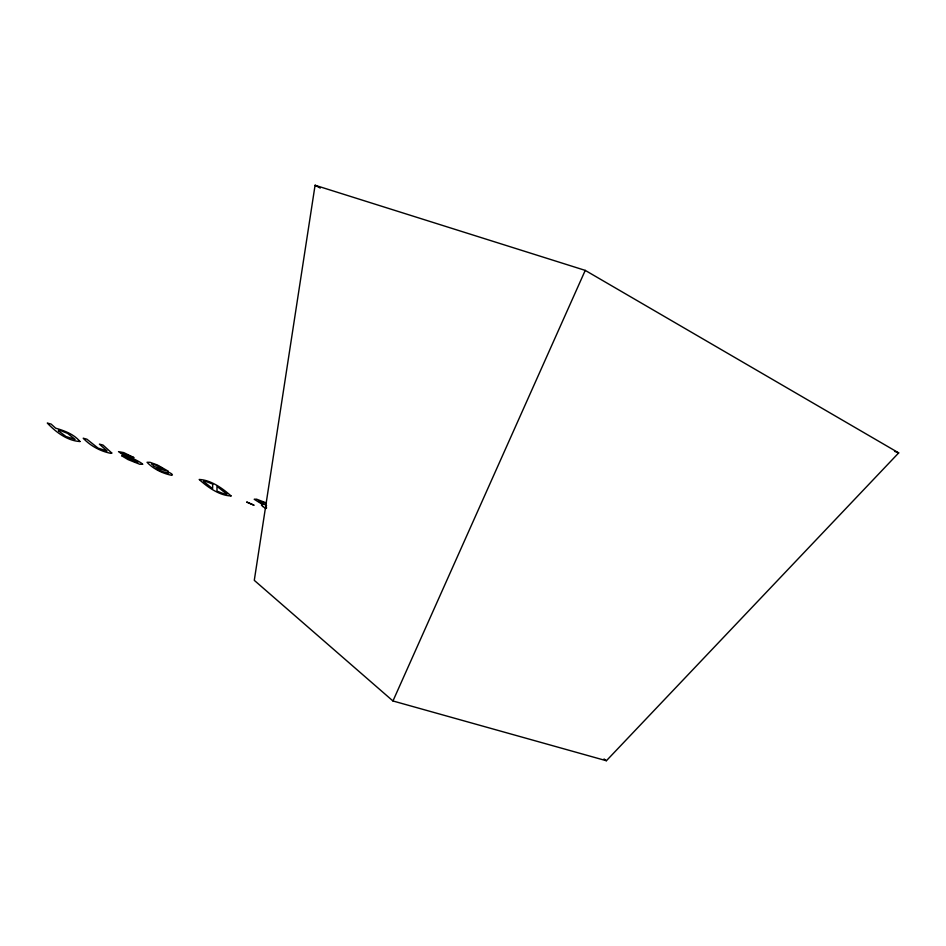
<?xml version="1.0" encoding="UTF-8"?>
<svg xmlns="http://www.w3.org/2000/svg" width="946" height="946" viewBox="0 0 946 946"><rect width="100%" height="100%" fill="white"/><g stroke="black" fill="none" stroke-linecap="round" stroke-linejoin="round"><path stroke-width="1.42" d="M315.077 185.262L254.285 580.347L392.957 700.974L606.386 760.738L898.7 452.898L585.243 270.39L315.077 185.262L320.256 188.077M392.957 700.974L585.243 270.39M265.932 506.666L266.618 507.919M894.561 451.348L898.7 452.898M264.703 502.858L258.424 501.132L266.595 505.578M266.488 503.012L256.591 499.169L254.214 499.287L262.917 504.691L261.392 505.117L262.728 506.453M262.74 506.465L265.921 508.534M604.045 758.964L606.386 760.738M58.77 431.033L65.924 436.484L75.112 439.417L67.615 433.398L60.438 430.536L58.356 430.406L58.699 430.974M212.696 484.056L212.614 488.704L203.473 481.313L205.459 481.254L212.696 484.056M231.037 495.917C219.791 495.728 207.564 487.202 199.192 479.468C210.627 479.906 222.511 488.242 231.037 495.917M253.859 505.152L246.847 502.101L253.859 505.152M226.733 494.072L224.805 494.179L216.989 491.116L216.989 486.339L226.733 494.072M142.633 464.226L139.783 464.261L128.006 459.567L121.667 455.759L125.191 456.658L134.308 461.542L137.962 462.192L123.548 455.144L118.51 451.644L123.725 452.602L134.013 457.639C102.736 445.992 139.31 459.993 142.633 464.226M167.998 473.012L162.026 471.475A6.788 0.97 24.2 0 1 156.161 468.246L168.435 471.297L157.367 464.983L150.036 462.31L147.044 462.287C153.5 469.098 162.535 473.378 171.628 475.318L172.42 474.904C172.267 473.284 165.893 471.013 167.998 473.012M152.022 464.06L154.163 466.591L163.126 468.826L161.778 467.939A6.728 0.958 24.2 0 0 155.097 464.853L152.022 464.06M111.77 453.016L110.848 453.359C100.406 451.254 90.568 445.968 83.213 438.235L86.866 439.192L98.065 448.108L107.04 450.97L99.401 444.123L102.972 445.046L111.77 453.016M79.972 441.522C67.261 440.777 55.814 432.062 47.3 423.063L51.108 424.08L55.637 428.183C64.517 430.714 73.93 434.214 79.972 441.522"/></g></svg>
